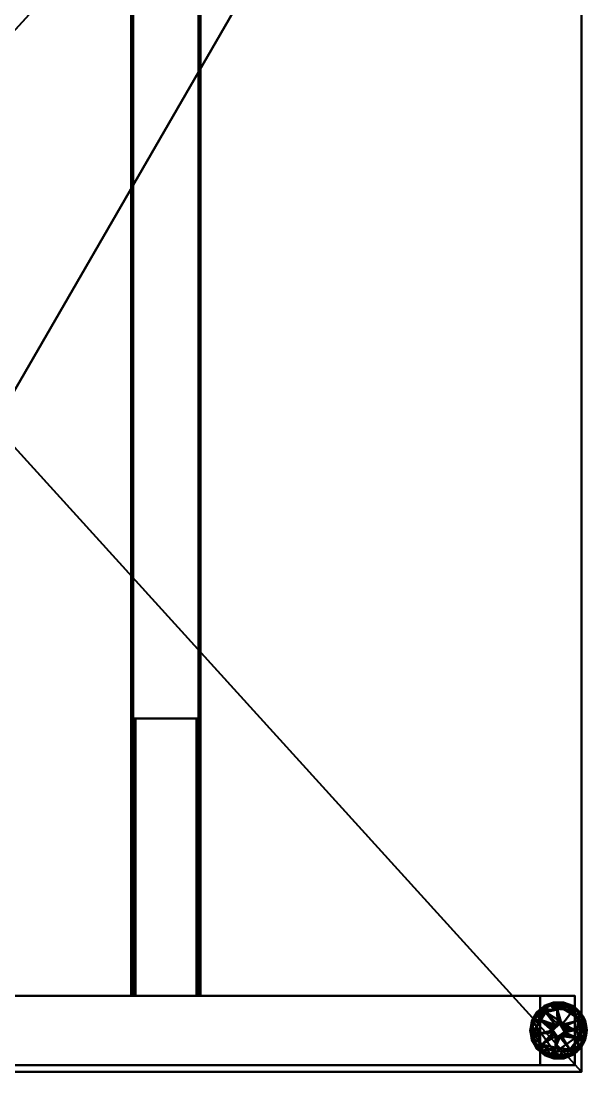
# Model space of a CAD drawing. Header units: millimetres. Extents: x -602 to 604, y -1000 to 2600.
# Drawn here: x 195 to 604, y -1000 to -242 of the extents above; entities that cross this region are included whole.
import ezdxf

# ---------------------------------------------------------------- set-up
doc = ezdxf.new("R2010")
doc.units = ezdxf.units.MM
doc.layers.add('I-FURN', color=7, linetype='Continuous', lineweight=40)

msp = doc.modelspace()

# ---------------------------------------------------------------- meshes
at = {"layer": 'I-FURN', "color": 254, "true_color": 0xd7ccc1}
mesh = msp.add_polyface(dxfattribs=at)
corners = [(600.03, 200, 740), (3, 200, 740), (3, -1000, 740), (600.03, -1000, 740), (176.04, -264.43, 740), (176.04, -533.24, 740), (56.24, -533.24, 740), (56.24, -264.43, 740)]
mesh.append_faces([[corners[k] for k in face] for face in [(6, 2, 5)]], dxfattribs={"vtx0": -1, "vtx1": -1, "color": 254})
mesh.append_faces([[corners[k] for k in face] for face in [(0, 4, 5), (4, 0, 1, 7)]], dxfattribs={"vtx0": -1, "vtx2": -1, "color": 254})
mesh.append_faces([[corners[k] for k in face] for face in [(5, 2, 3, 0)]], dxfattribs={"vtx0": -1, "vtx3": -1, "color": 254})
mesh.append_faces([[corners[k] for k in face] for face in [(6, 7, 1, 2)]], dxfattribs={"vtx1": -1, "vtx3": -1, "color": 254})
mesh = msp.add_polyface(dxfattribs=at)
corners = [(600.03, 200, 715), (600.03, -1000, 715), (3, -1000, 715), (3, 200, 715), (176.04, -264.43, 715), (56.24, -264.43, 715), (56.24, -533.24, 715), (176.04, -533.24, 715)]
mesh.append_faces([[corners[k] for k in face] for face in [(3, 5, 6, 2), (2, 6, 7, 1)]], dxfattribs={"vtx0": -1, "vtx2": -1, "color": 254})
mesh.append_faces([[corners[k] for k in face] for face in [(4, 5, 3, 0), (7, 4, 0, 1)]], dxfattribs={"vtx1": -1, "vtx3": -1, "color": 254})
mesh = msp.add_polyface(dxfattribs=at)
corners = [(600.03, 200, 740), (600.03, -1000, 740), (600.03, -1000, 715), (600.03, 200, 715)]
mesh.append_faces([[corners[k] for k in face] for face in [(0, 1, 2, 3)]], dxfattribs={"color": 254})
at = {"layer": 'I-FURN', "color": 250, "true_color": 0x1d1d1d}
mesh = msp.add_polyface(dxfattribs=at)
corners = [(275, -745, 715), (325, -745, 715), (325, 175, 715), (275, 175, 715)]
mesh.append_faces([[corners[k] for k in face] for face in [(0, 1, 2, 3)]], dxfattribs={"color": 250})
mesh = msp.add_polyface(dxfattribs=at)
corners = [(275, -745, 665), (275, -745, 715), (275, 175, 715), (275, 175, 665)]
mesh.append_faces([[corners[k] for k in face] for face in [(0, 1, 2, 3)]], dxfattribs={"color": 250})
mesh = msp.add_polyface(dxfattribs=at)
corners = [(325, -745, 665), (275, -745, 665), (275, 175, 665), (325, 175, 665)]
mesh.append_faces([[corners[k] for k in face] for face in [(3, 0, 1, 2)]], dxfattribs={"color": 250})
mesh = msp.add_polyface(dxfattribs=at)
corners = [(275, -945.05, 715), (325, -945.05, 715), (325, 175, 715), (275, 175, 715)]
mesh.append_faces([[corners[k] for k in face] for face in [(0, 1, 2, 3)]], dxfattribs={"color": 250})
mesh = msp.add_polyface(dxfattribs=at)
corners = [(275, -945.05, 665), (275, -945.05, 715), (275, 175, 715), (275, 175, 665)]
mesh.append_faces([[corners[k] for k in face] for face in [(0, 1, 2, 3)]], dxfattribs={"color": 250})
mesh = msp.add_polyface(dxfattribs=at)
corners = [(325, -945.05, 665), (275, -945.05, 665), (275, 175, 665), (325, 175, 665)]
mesh.append_faces([[corners[k] for k in face] for face in [(3, 0, 1, 2)]], dxfattribs={"color": 250})
mesh = msp.add_polyface(dxfattribs=at)
corners = [(276.5, -745, 666.5), (323.5, -745, 666.5), (323.5, 175, 666.5), (276.5, 175, 666.5)]
mesh.append_faces([[corners[k] for k in face] for face in [(0, 1, 2, 3)]], dxfattribs={"color": 250})
mesh = msp.add_polyface(dxfattribs=at)
corners = [(276.5, -745, 713.5), (276.5, -745, 666.5), (276.5, 175, 666.5), (276.5, 175, 713.5)]
mesh.append_faces([[corners[k] for k in face] for face in [(0, 1, 2, 3)]], dxfattribs={"color": 250})
mesh = msp.add_polyface(dxfattribs=at)
corners = [(323.5, -745, 713.5), (276.5, -745, 713.5), (276.5, 175, 713.5), (323.5, 175, 713.5)]
mesh.append_faces([[corners[k] for k in face] for face in [(0, 1, 2, 3)]], dxfattribs={"color": 250})
mesh = msp.add_polyface(dxfattribs=at)
corners = [(276.5, -945.05, 666.5), (323.5, -945.05, 666.5), (323.5, 175, 666.5), (276.5, 175, 666.5)]
mesh.append_faces([[corners[k] for k in face] for face in [(0, 1, 2, 3)]], dxfattribs={"color": 250})
mesh = msp.add_polyface(dxfattribs=at)
corners = [(276.5, -945.05, 713.5), (276.5, -945.05, 666.5), (276.5, 175, 666.5), (276.5, 175, 713.5)]
mesh.append_faces([[corners[k] for k in face] for face in [(0, 1, 2, 3)]], dxfattribs={"color": 250})
mesh = msp.add_polyface(dxfattribs=at)
corners = [(323.5, -945.05, 713.5), (276.5, -945.05, 713.5), (276.5, 175, 713.5), (323.5, 175, 713.5)]
mesh.append_faces([[corners[k] for k in face] for face in [(0, 1, 2, 3)]], dxfattribs={"color": 250})
mesh = msp.add_polyface(dxfattribs=at)
corners = [(323.5, -745, 666.5), (323.5, -745, 713.5), (323.5, 175, 713.5), (323.5, 175, 666.5)]
mesh.append_faces([[corners[k] for k in face] for face in [(0, 1, 2, 3)]], dxfattribs={"color": 250})
mesh = msp.add_polyface(dxfattribs=at)
corners = [(323.5, -945.05, 666.5), (323.5, -945.05, 713.5), (323.5, 175, 713.5), (323.5, 175, 666.5)]
mesh.append_faces([[corners[k] for k in face] for face in [(0, 1, 2, 3)]], dxfattribs={"color": 250})
mesh = msp.add_polyface(dxfattribs=at)
corners = [(325, -745, 715), (325, -745, 665), (325, 175, 665), (325, 175, 715)]
mesh.append_faces([[corners[k] for k in face] for face in [(0, 1, 2, 3)]], dxfattribs={"color": 250})
mesh = msp.add_polyface(dxfattribs=at)
corners = [(325, -945.05, 715), (325, -945.05, 665), (325, 175, 665), (325, 175, 715)]
mesh.append_faces([[corners[k] for k in face] for face in [(0, 1, 2, 3)]], dxfattribs={"color": 250})
mesh = msp.add_polyface(dxfattribs=at)
corners = [(325, -745, 715), (275, -745, 715), (275, -745, 665), (325, -745, 665), (323.5, -745, 713.5), (323.5, -745, 666.5), (276.5, -745, 666.5), (276.5, -745, 713.5)]
mesh.append_faces([[corners[k] for k in face] for face in [(0, 4, 5, 3), (3, 5, 6, 2)]], dxfattribs={"vtx0": -1, "vtx2": -1, "color": 250})
mesh.append_faces([[corners[k] for k in face] for face in [(7, 4, 0, 1), (6, 7, 1, 2)]], dxfattribs={"vtx1": -1, "vtx3": -1, "color": 250})
mesh = msp.add_polyface(dxfattribs=at)
corners = [(323.5, -744.95, 666.5), (322, -744.95, 666.5), (322, -744.95, 712), (278, -744.95, 712), (278, -744.95, 666.5), (276.5, -744.95, 666.5), (276.5, -744.95, 713.5), (323.5, -744.95, 713.5)]
mesh.append_faces([[corners[k] for k in face] for face in [(2, 7, 0, 1)]], dxfattribs={"vtx0": -1, "color": 250})
mesh.append_faces([[corners[k] for k in face] for face in [(7, 2, 3, 6)]], dxfattribs={"vtx0": -1, "vtx2": -1, "color": 250})
mesh.append_faces([[corners[k] for k in face] for face in [(5, 6, 3, 4)]], dxfattribs={"vtx1": -1, "color": 250})
mesh = msp.add_polyface(dxfattribs=at)
corners = [(276.5, -944.95, 666.5), (276.5, -944.95, 713.5), (276.5, -744.95, 713.5), (276.5, -744.95, 666.5)]
mesh.append_faces([[corners[k] for k in face] for face in [(0, 1, 2, 3)]], dxfattribs={"color": 250})
mesh = msp.add_polyface(dxfattribs=at)
corners = [(276.5, -944.95, 713.5), (323.5, -944.95, 713.5), (323.5, -744.95, 713.5), (276.5, -744.95, 713.5)]
mesh.append_faces([[corners[k] for k in face] for face in [(0, 1, 2, 3)]], dxfattribs={"color": 250})
mesh = msp.add_polyface(dxfattribs=at)
corners = [(278, -944.95, 666.5), (276.5, -944.95, 666.5), (276.5, -744.95, 666.5), (278, -744.95, 666.5)]
mesh.append_faces([[corners[k] for k in face] for face in [(0, 1, 2, 3)]], dxfattribs={"color": 250})
mesh = msp.add_polyface(dxfattribs=at)
corners = [(323.5, -745.05, 666.5), (322, -745.05, 666.5), (322, -745.05, 712), (278, -745.05, 712), (278, -745.05, 666.5), (276.5, -745.05, 666.5), (276.5, -745.05, 713.5), (323.5, -745.05, 713.5)]
mesh.append_faces([[corners[k] for k in face] for face in [(2, 7, 0, 1)]], dxfattribs={"vtx0": -1, "color": 250})
mesh.append_faces([[corners[k] for k in face] for face in [(7, 2, 3, 6)]], dxfattribs={"vtx0": -1, "vtx2": -1, "color": 250})
mesh.append_faces([[corners[k] for k in face] for face in [(5, 6, 3, 4)]], dxfattribs={"vtx1": -1, "color": 250})
mesh = msp.add_polyface(dxfattribs=at)
corners = [(276.5, -945.05, 666.5), (276.5, -945.05, 713.5), (276.5, -745.05, 713.5), (276.5, -745.05, 666.5)]
mesh.append_faces([[corners[k] for k in face] for face in [(3, 0, 1, 2)]], dxfattribs={"color": 250})
mesh = msp.add_polyface(dxfattribs=at)
corners = [(276.5, -945.05, 713.5), (323.5, -945.05, 713.5), (323.5, -745.05, 713.5), (276.5, -745.05, 713.5)]
mesh.append_faces([[corners[k] for k in face] for face in [(0, 1, 2, 3)]], dxfattribs={"color": 250})
mesh = msp.add_polyface(dxfattribs=at)
corners = [(278, -945.05, 666.5), (276.5, -945.05, 666.5), (276.5, -745.05, 666.5), (278, -745.05, 666.5)]
mesh.append_faces([[corners[k] for k in face] for face in [(0, 1, 2, 3)]], dxfattribs={"color": 250})
mesh = msp.add_polyface(dxfattribs=at)
corners = [(278, -944.95, 712), (278, -944.95, 666.5), (278, -744.95, 666.5), (278, -744.95, 712)]
mesh.append_faces([[corners[k] for k in face] for face in [(0, 1, 2, 3)]], dxfattribs={"color": 250})
mesh = msp.add_polyface(dxfattribs=at)
corners = [(322, -944.95, 712), (278, -944.95, 712), (278, -744.95, 712), (322, -744.95, 712)]
mesh.append_faces([[corners[k] for k in face] for face in [(3, 0, 1, 2)]], dxfattribs={"color": 250})
mesh = msp.add_polyface(dxfattribs=at)
corners = [(278, -945.05, 712), (278, -945.05, 666.5), (278, -745.05, 666.5), (278, -745.05, 712)]
mesh.append_faces([[corners[k] for k in face] for face in [(3, 0, 1, 2)]], dxfattribs={"color": 250})
mesh = msp.add_polyface(dxfattribs=at)
corners = [(322, -945.05, 712), (278, -945.05, 712), (278, -745.05, 712), (322, -745.05, 712)]
mesh.append_faces([[corners[k] for k in face] for face in [(0, 1, 2, 3)]], dxfattribs={"color": 250})
mesh = msp.add_polyface(dxfattribs=at)
corners = [(322, -944.95, 666.5), (322, -944.95, 712), (322, -744.95, 712), (322, -744.95, 666.5)]
mesh.append_faces([[corners[k] for k in face] for face in [(3, 0, 1, 2)]], dxfattribs={"color": 250})
mesh = msp.add_polyface(dxfattribs=at)
corners = [(323.5, -944.95, 666.5), (322, -944.95, 666.5), (322, -744.95, 666.5), (323.5, -744.95, 666.5)]
mesh.append_faces([[corners[k] for k in face] for face in [(0, 1, 2, 3)]], dxfattribs={"color": 250})
mesh = msp.add_polyface(dxfattribs=at)
corners = [(322, -945.05, 666.5), (322, -945.05, 712), (322, -745.05, 712), (322, -745.05, 666.5)]
mesh.append_faces([[corners[k] for k in face] for face in [(3, 0, 1, 2)]], dxfattribs={"color": 250})
mesh = msp.add_polyface(dxfattribs=at)
corners = [(323.5, -945.05, 666.5), (322, -945.05, 666.5), (322, -745.05, 666.5), (323.5, -745.05, 666.5)]
mesh.append_faces([[corners[k] for k in face] for face in [(0, 1, 2, 3)]], dxfattribs={"color": 250})
mesh = msp.add_polyface(dxfattribs=at)
corners = [(323.5, -944.95, 713.5), (323.5, -944.95, 666.5), (323.5, -744.95, 666.5), (323.5, -744.95, 713.5)]
mesh.append_faces([[corners[k] for k in face] for face in [(3, 0, 1, 2)]], dxfattribs={"color": 250})
mesh = msp.add_polyface(dxfattribs=at)
corners = [(323.5, -945.05, 713.5), (323.5, -945.05, 666.5), (323.5, -745.05, 666.5), (323.5, -745.05, 713.5)]
mesh.append_faces([[corners[k] for k in face] for face in [(3, 0, 1, 2)]], dxfattribs={"color": 250})
mesh = msp.add_polyface(dxfattribs=at)
corners = [(-595.03, -945, 715), (595.19, -945, 715), (595.19, -945, 32.81), (570.19, -945, 32.81), (570.19, -945, 665), (-570.03, -945, 665), (-570.03, -945, 32.81), (-595.03, -945, 32.81)]
mesh.append_faces([[corners[k] for k in face] for face in [(4, 1, 2, 3)]], dxfattribs={"vtx0": -1, "color": 250})
mesh.append_faces([[corners[k] for k in face] for face in [(7, 0, 5, 6)]], dxfattribs={"vtx1": -1, "color": 250})
mesh.append_faces([[corners[k] for k in face] for face in [(4, 5, 0, 1)]], dxfattribs={"vtx1": -1, "vtx3": -1, "color": 250})
mesh = msp.add_polyface(dxfattribs=at)
corners = [(595.19, -945, 715), (-595.03, -945, 715), (-595.03, -995, 715), (595.19, -995, 715)]
mesh.append_faces([[corners[k] for k in face] for face in [(3, 0, 1, 2)]], dxfattribs={"color": 250})
mesh = msp.add_polyface(dxfattribs=at)
corners = [(-570.03, -945, 665), (570.19, -945, 665), (570.19, -995, 665), (-570.03, -995, 665)]
mesh.append_faces([[corners[k] for k in face] for face in [(0, 1, 2, 3)]], dxfattribs={"color": 250})
mesh = msp.add_polyface(dxfattribs=at)
corners = [(325, -945.05, 715), (275, -945.05, 715), (275, -945.05, 665), (325, -945.05, 665), (323.5, -945.05, 713.5), (323.5, -945.05, 666.5), (276.5, -945.05, 666.5), (276.5, -945.05, 713.5)]
mesh.append_faces([[corners[k] for k in face] for face in [(0, 4, 5, 3), (3, 5, 6, 2)]], dxfattribs={"vtx0": -1, "vtx2": -1, "color": 250})
mesh.append_faces([[corners[k] for k in face] for face in [(7, 4, 0, 1), (6, 7, 1, 2)]], dxfattribs={"vtx1": -1, "vtx3": -1, "color": 250})
mesh = msp.add_polyface(dxfattribs=at)
corners = [(323.5, -944.95, 666.5), (323.5, -944.95, 713.5), (276.5, -944.95, 713.5), (276.5, -944.95, 666.5), (278, -944.95, 666.5), (278, -944.95, 712), (322, -944.95, 712), (322, -944.95, 666.5)]
mesh.append_faces([[corners[k] for k in face] for face in [(5, 6, 1, 2)]], dxfattribs={"vtx1": -1, "vtx3": -1, "color": 250})
mesh.append_faces([[corners[k] for k in face] for face in [(3, 4, 5, 2)]], dxfattribs={"vtx2": -1, "color": 250})
mesh.append_faces([[corners[k] for k in face] for face in [(6, 7, 0, 1)]], dxfattribs={"vtx3": -1, "color": 250})
mesh = msp.add_polyface(dxfattribs=at)
corners = [(323.5, -945.05, 666.5), (323.5, -945.05, 713.5), (276.5, -945.05, 713.5), (276.5, -945.05, 666.5), (278, -945.05, 666.5), (278, -945.05, 712), (322, -945.05, 712), (322, -945.05, 666.5)]
mesh.append_faces([[corners[k] for k in face] for face in [(5, 6, 1, 2)]], dxfattribs={"vtx1": -1, "vtx3": -1, "color": 250})
mesh.append_faces([[corners[k] for k in face] for face in [(3, 4, 5, 2)]], dxfattribs={"vtx2": -1, "color": 250})
mesh.append_faces([[corners[k] for k in face] for face in [(6, 7, 0, 1)]], dxfattribs={"vtx3": -1, "color": 250})
mesh = msp.add_polyface(dxfattribs=at)
corners = [(570.19, -945, 32.81), (595.19, -945, 32.81), (595.19, -995, 32.81), (570.19, -995, 32.81)]
mesh.append_faces([[corners[k] for k in face] for face in [(3, 0, 1, 2)]], dxfattribs={"color": 250})
mesh = msp.add_polyface(dxfattribs=at)
corners = [(570.19, -945, 665), (570.19, -945, 32.81), (570.19, -995, 32.81), (570.19, -995, 665)]
mesh.append_faces([[corners[k] for k in face] for face in [(0, 1, 2, 3)]], dxfattribs={"color": 250})
mesh = msp.add_polyface(dxfattribs=at)
corners = [(595.19, -945, 32.81), (595.19, -945, 715), (595.19, -995, 715), (595.19, -995, 32.81)]
mesh.append_faces([[corners[k] for k in face] for face in [(0, 1, 2, 3)]], dxfattribs={"color": 250})
mesh = msp.add_polyface(dxfattribs=at)
corners = [(586.95, -949.79, 19.4), (586.89, -950.13, 17.72), (586.73, -951.07, 16.29), (586.49, -952.47, 15.33), (586.2, -954.13, 15), (574.19, -956.85, 15), (567.61, -967.28, 15), (570.33, -979.29, 15), (580.76, -985.87, 15), (580.47, -987.53, 15.33), (580.23, -988.93, 16.29), (580.07, -989.87, 17.72), (580.01, -990.2, 19.4), (573.3, -987.79, 19.4), (567.83, -983.24, 19.4), (564.25, -977.09, 19.4), (562.98, -970.09, 19.4), (564.18, -963.08, 19.4), (567.71, -956.9, 19.4), (573.14, -952.3, 19.4), (579.82, -949.83, 19.4), (577.84, -951.75, 16.18), (572.07, -985.32, 16.18), (581.92, -950.66, 16.49), (575.56, -987.71, 16.49), (570.9, -962.06, 15), (568.97, -973.28, 15), (565.47, -963.72, 16.16), (565.39, -976.12, 16.18), (582.57, -949.82, 19.4), (575.89, -988.72, 19.4), (564.72, -969.96, 15.89), (568.83, -958.29, 15.89), (573.27, -954.43, 15.79), (580.2, -955.49, 15), (576.48, -951.06, 19.4), (575.25, -951.6, 17.69), (571.36, -953.96, 17.58), (570.57, -985.52, 19.4), (569.58, -984.6, 17.69), (568.09, -981.23, 16.13), (567, -981.64, 17.75), (575.55, -982.58, 15), (566.04, -980.17, 19.4), (582.55, -952.09, 15.4), (576.63, -986.57, 15.4), (563.58, -966.58, 19.4), (563.49, -968.39, 17.48), (563.6, -972.97, 17.58), (565.95, -960.2, 17.54), (568.35, -956.9, 17.39), (570.43, -954.6, 19.4), (565.17, -978.22, 17.5), (564.06, -964.64, 17.67), (563.61, -973.59, 19.4), (565.95, -959.99, 19.4)]
mesh.append_faces([[corners[k] for k in face] for face in [(29, 23, 20), (6, 27, 25), (3, 23, 2), (9, 45, 8), (7, 28, 26), (34, 44, 4), (46, 47, 16), (51, 50, 18)]], dxfattribs={"vtx0": -1, "vtx1": -1, "color": 250})
mesh.append_faces([[corners[k] for k in face] for face in [(19, 36, 37), (44, 23, 3), (47, 48, 16), (27, 53, 49), (36, 23, 21), (23, 29, 1), (37, 36, 33), (21, 34, 33), (5, 32, 33), (40, 41, 52), (25, 27, 32), (49, 50, 32), (39, 14, 41), (45, 9, 24), (31, 27, 6), (11, 30, 24), (39, 40, 22), (27, 49, 32), (26, 28, 31), (39, 24, 13), (47, 27, 31), (21, 44, 34), (23, 36, 20), (33, 36, 21), (50, 33, 32), (50, 51, 37), (41, 40, 39), (24, 39, 22), (28, 7, 40), (40, 42, 22), (41, 43, 52), (21, 23, 44), (24, 22, 45), (42, 45, 22), (53, 27, 47), (48, 31, 28), (31, 48, 47), (48, 28, 52), (49, 18, 50), (48, 52, 15), (33, 50, 37), (40, 52, 28), (46, 53, 47), (49, 53, 17)]], dxfattribs={"vtx0": -1, "vtx1": -1, "vtx2": -1, "color": 250})
mesh.append_faces([[corners[k] for k in face] for face in [(40, 7, 42), (32, 5, 25), (24, 10, 11), (24, 9, 10), (41, 14, 43), (45, 42, 8), (52, 43, 15)]], dxfattribs={"vtx0": -1, "vtx2": -1, "color": 250})
mesh.append_faces([[corners[k] for k in face] for face in [(36, 19, 35, 20), (39, 13, 38, 14), (48, 15, 54, 16)]], dxfattribs={"vtx0": -1, "vtx3": -1, "color": 250})
mesh.append_faces([[corners[k] for k in face] for face in [(3, 4, 44), (1, 2, 23), (6, 26, 31), (46, 17, 53), (30, 13, 24), (34, 5, 33), (55, 18, 49, 17), (51, 19, 37)]], dxfattribs={"vtx1": -1, "vtx2": -1, "color": 250})
mesh.append_faces([[corners[k] for k in face] for face in [(29, 0, 1), (11, 12, 30)]], dxfattribs={"vtx2": -1, "color": 250})
mesh = msp.add_polyface(dxfattribs=at)
corners = [(586.95, -949.8, 19.4), (579.8, -949.84, 19.4), (573.13, -952.31, 19.4), (567.7, -956.91, 19.41), (564.18, -963.08, 19.41), (562.98, -970.08, 19.41), (564.24, -977.08, 19.41), (567.82, -983.23, 19.4), (573.28, -987.78, 19.4), (580.01, -990.2, 19.4), (587.16, -990.16, 19.4), (593.83, -987.69, 19.4), (599.26, -983.09, 19.41), (602.78, -976.92, 19.41), (603.98, -969.92, 19.41), (602.72, -962.92, 19.41), (599.14, -956.78, 19.4), (593.68, -952.22, 19.4), (582.69, -974.63, 28.28), (581.15, -974.08, 28.27), (579.89, -973.04, 28.23), (579.07, -971.63, 28.18), (578.78, -970.02, 28.11), (579.06, -968.41, 28.03), (579.87, -967, 27.96), (581.11, -965.94, 27.9), (582.64, -965.37, 27.86), (584.28, -965.37, 27.85), (585.81, -965.92, 27.86), (587.07, -966.96, 27.9), (587.89, -968.37, 27.96), (588.18, -969.98, 28.03), (587.9, -971.59, 28.11), (587.1, -973, 28.18), (585.85, -974.06, 28.23), (584.32, -974.62, 28.27), (569.77, -962.12, 25.45), (582.44, -954.36, 25.15), (597.9, -962.82, 25.17), (571.39, -980.22, 26.05), (591.48, -983.66, 26.05), (597.8, -975.88, 25.91), (579.91, -987.6, 24.89), (565.89, -972.84, 24.65), (601.87, -968.98, 23.89), (593.85, -955.56, 24.03), (596.35, -969.52, 26.61), (570.42, -954.61, 19.41), (573.18, -955.7, 24.24), (576.46, -951.07, 19.4), (584.22, -950.63, 22.52), (566.03, -980.15, 19.41), (581.36, -982.38, 27.3), (596.55, -985.39, 19.41), (597.08, -983.29, 23.67), (572.13, -985.22, 23.85), (588.32, -988.57, 23.59)]
mesh.append_faces([[corners[k] for k in face] for face in [(13, 54, 12), (22, 43, 21), (7, 55, 51), (2, 48, 49), (6, 43, 5), (51, 43, 6), (10, 42, 9), (19, 52, 18), (33, 41, 32), (47, 48, 2), (32, 46, 31), (49, 50, 1), (8, 55, 7)]], dxfattribs={"vtx0": -1, "vtx1": -1, "color": 250})
mesh.append_faces([[corners[k] for k in face] for face in [(25, 48, 36), (54, 40, 11), (48, 37, 49), (41, 40, 54), (48, 47, 36), (26, 37, 48), (42, 56, 52), (35, 52, 40), (38, 16, 45), (45, 17, 50), (38, 45, 28), (46, 44, 38), (41, 13, 44), (44, 46, 41), (46, 32, 41), (8, 42, 55), (28, 45, 37), (4, 43, 36), (15, 38, 44), (36, 43, 22), (43, 51, 39), (39, 52, 19), (42, 10, 56), (45, 50, 37), (41, 34, 40), (50, 49, 37), (54, 13, 41), (52, 55, 42), (21, 43, 39), (52, 39, 55), (46, 38, 29), (51, 55, 39), (11, 40, 56), (52, 56, 40)]], dxfattribs={"vtx0": -1, "vtx1": -1, "vtx2": -1, "color": 250})
mesh.append_faces([[corners[k] for k in face] for face in [(36, 24, 25), (36, 22, 23), (48, 25, 26), (37, 26, 27), (50, 17, 0), (38, 28, 29), (44, 13, 14), (39, 20, 21), (37, 27, 28), (42, 8, 9), (41, 33, 34), (46, 30, 31), (44, 14, 15)]], dxfattribs={"vtx0": -1, "vtx2": -1, "color": 250})
mesh.append_faces([[corners[k] for k in face] for face in [(53, 12, 54, 11), (15, 16, 38), (23, 24, 36), (16, 17, 45), (29, 30, 46), (4, 5, 43), (0, 1, 50), (19, 20, 39), (3, 4, 36), (34, 35, 40), (35, 18, 52), (47, 3, 36), (10, 11, 56)]], dxfattribs={"vtx1": -1, "vtx2": -1, "color": 250})
mesh = msp.add_polyface(dxfattribs=at)
corners = [(580.76, -985.87, 15), (570.33, -979.29, 15), (567.61, -967.28, 15), (574.19, -956.85, 15), (586.2, -954.13, 15), (596.63, -960.71, 15), (599.35, -972.72, 15), (592.78, -983.15, 15)]
mesh.append_faces([[corners[k] for k in face] for face in [(6, 3, 4, 5), (0, 6, 7)]], dxfattribs={"vtx0": -1, "color": 250})
mesh.append_faces([[corners[k] for k in face] for face in [(1, 2, 0)]], dxfattribs={"vtx1": -1, "color": 250})
mesh.append_faces([[corners[k] for k in face] for face in [(2, 3, 6, 0)]], dxfattribs={"vtx1": -1, "vtx2": -1, "vtx3": -1, "color": 250})
mesh = msp.add_polyface(dxfattribs=at)
corners = [(580.76, -985.87, 15), (592.78, -983.15, 15), (599.35, -972.72, 15), (596.63, -960.71, 15), (586.2, -954.13, 15), (586.49, -952.47, 15.33), (586.73, -951.07, 16.29), (586.89, -950.13, 17.72), (586.95, -949.79, 19.4), (593.66, -952.21, 19.4), (599.13, -956.76, 19.4), (602.71, -962.91, 19.4), (603.98, -969.91, 19.4), (602.78, -976.92, 19.4), (599.25, -983.1, 19.4), (593.82, -987.7, 19.4), (587.14, -990.17, 19.4), (580.01, -990.2, 19.4), (580.07, -989.87, 17.72), (580.23, -988.93, 16.29), (580.47, -987.53, 15.33), (589.13, -988.24, 16.18), (594.89, -954.68, 16.18), (585.05, -989.34, 16.49), (591.4, -952.29, 16.49), (596.06, -977.93, 15), (597.99, -966.71, 15), (601.49, -976.28, 16.16), (601.57, -963.88, 16.18), (584.39, -990.18, 19.4), (591.07, -951.27, 19.4), (602.24, -970.03, 15.89), (598.13, -981.71, 15.89), (593.69, -985.57, 15.79), (586.77, -984.51, 15), (590.48, -988.94, 19.4), (591.72, -988.39, 17.69), (595.61, -986.04, 17.58), (596.4, -954.48, 19.4), (597.38, -955.4, 17.69), (598.87, -958.77, 16.13), (599.96, -958.36, 17.75), (591.42, -957.42, 15), (600.92, -959.83, 19.4), (584.42, -987.91, 15.4), (590.33, -953.43, 15.4), (603.38, -973.42, 19.4), (603.47, -971.61, 17.48), (603.37, -967.03, 17.58), (601.01, -979.8, 17.54), (598.61, -983.1, 17.39), (596.53, -985.4, 19.4), (601.79, -961.78, 17.5), (602.9, -975.36, 17.67), (603.35, -966.41, 19.4), (601.01, -980.01, 19.4)]
mesh.append_faces([[corners[k] for k in face] for face in [(29, 23, 16), (2, 27, 25), (5, 45, 4), (3, 28, 26), (34, 44, 0), (46, 47, 12), (51, 50, 14)]], dxfattribs={"vtx0": -1, "vtx1": -1, "color": 250})
mesh.append_faces([[corners[k] for k in face] for face in [(15, 36, 37), (44, 23, 20), (47, 48, 12), (27, 53, 49), (36, 23, 21), (23, 29, 18), (37, 36, 33), (21, 34, 33), (7, 30, 24), (32, 33, 1), (39, 24, 9), (25, 27, 32), (49, 50, 32), (39, 10, 41), (45, 5, 24), (31, 27, 2), (40, 41, 52), (39, 40, 22), (27, 49, 32), (26, 28, 31), (47, 27, 31), (21, 44, 34), (23, 36, 16), (33, 36, 21), (50, 33, 32), (50, 51, 37), (41, 40, 39), (24, 39, 22), (28, 3, 40), (40, 42, 22), (41, 43, 52), (21, 23, 44), (24, 22, 45), (42, 45, 22), (53, 27, 47), (48, 31, 28), (31, 48, 47), (48, 28, 52), (49, 14, 50), (48, 52, 11), (33, 50, 37), (40, 52, 28), (46, 53, 47), (49, 53, 13)]], dxfattribs={"vtx0": -1, "vtx1": -1, "vtx2": -1, "color": 250})
mesh.append_faces([[corners[k] for k in face] for face in [(23, 19, 20), (40, 3, 42), (24, 5, 6), (24, 6, 7), (32, 1, 25), (41, 10, 43), (45, 42, 4), (52, 43, 11)]], dxfattribs={"vtx0": -1, "vtx2": -1, "color": 250})
mesh.append_faces([[corners[k] for k in face] for face in [(36, 15, 35, 16), (39, 9, 38, 10), (48, 11, 54, 12)]], dxfattribs={"vtx0": -1, "vtx3": -1, "color": 250})
mesh.append_faces([[corners[k] for k in face] for face in [(2, 26, 31), (20, 0, 44), (18, 19, 23), (46, 13, 53), (30, 9, 24), (34, 1, 33), (55, 14, 49, 13), (51, 15, 37)]], dxfattribs={"vtx1": -1, "vtx2": -1, "color": 250})
mesh.append_faces([[corners[k] for k in face] for face in [(29, 17, 18), (7, 8, 30)]], dxfattribs={"vtx2": -1, "color": 250})
mesh = msp.add_polyface(dxfattribs=at)
corners = [(582.69, -974.63, 28.28), (582.69, -974.63, 33.71), (582.69, -974.63, 39.14), (582.69, -974.63, 44.57), (582.69, -974.63, 50), (578.85, -969.2, 50), (584.28, -965.37, 50), (584.28, -965.37, 44.46), (584.28, -965.37, 38.92), (584.28, -965.37, 33.38), (584.28, -965.37, 27.85), (582.64, -965.37, 27.86), (581.11, -965.94, 27.9), (579.87, -967, 27.96), (579.06, -968.41, 28.03), (578.78, -970.02, 28.11), (579.07, -971.63, 28.18), (579.89, -973.04, 28.23), (581.15, -974.08, 28.27)]
mesh.append_faces([[corners[k] for k in face] for face in [(5, 2, 3, 4), (11, 9, 10)]], dxfattribs={"vtx0": -1, "color": 250})
mesh.append_faces([[corners[k] for k in face] for face in [(18, 1, 17), (14, 8, 13)]], dxfattribs={"vtx0": -1, "vtx1": -1, "color": 250})
mesh.append_faces([[corners[k] for k in face] for face in [(15, 2, 5), (8, 15, 5)]], dxfattribs={"vtx0": -1, "vtx1": -1, "vtx2": -1, "color": 250})
mesh.append_faces([[corners[k] for k in face] for face in [(16, 1, 2), (8, 14, 15), (13, 8, 9), (9, 11, 12)]], dxfattribs={"vtx0": -1, "vtx2": -1, "color": 250})
mesh.append_faces([[corners[k] for k in face] for face in [(16, 17, 1), (15, 16, 2), (12, 13, 9)]], dxfattribs={"vtx1": -1, "vtx2": -1, "color": 250})
mesh.append_faces([[corners[k] for k in face] for face in [(18, 0, 1)]], dxfattribs={"vtx2": -1, "color": 250})
mesh.append_faces([[corners[k] for k in face] for face in [(5, 6, 7, 8)]], dxfattribs={"vtx3": -1, "color": 250})
at = {"layer": 'I-FURN', "color": 250, "true_color": 0x262626}
mesh = msp.add_polyface(dxfattribs=at)
corners = [(582.69, -974.63, 50), (588.11, -970.79, 50), (584.28, -965.37, 50), (578.85, -969.2, 50)]
mesh.append_faces([[corners[k] for k in face] for face in [(2, 3, 0, 1)]], dxfattribs={"color": 250})
at = {"layer": 'I-FURN', "color": 250, "true_color": 0x1d1d1d}
mesh = msp.add_polyface(dxfattribs=at)
corners = [(584.28, -965.37, 50), (588.11, -970.79, 50), (582.69, -974.63, 50), (582.69, -974.63, 44.57), (582.69, -974.63, 39.14), (582.69, -974.63, 33.71), (582.69, -974.63, 28.28), (584.32, -974.62, 28.27), (585.85, -974.06, 28.23), (587.1, -973, 28.18), (587.9, -971.59, 28.11), (588.18, -969.98, 28.03), (587.89, -968.37, 27.96), (587.07, -966.96, 27.9), (585.81, -965.92, 27.86), (584.28, -965.37, 27.85), (584.28, -965.37, 33.38), (584.28, -965.37, 38.92), (584.28, -965.37, 44.46)]
mesh.append_faces([[corners[k] for k in face] for face in [(1, 17, 18, 0)]], dxfattribs={"vtx0": -1, "color": 250})
mesh.append_faces([[corners[k] for k in face] for face in [(11, 17, 10), (9, 5, 8)]], dxfattribs={"vtx0": -1, "vtx1": -1, "color": 250})
mesh.append_faces([[corners[k] for k in face] for face in [(4, 10, 1), (1, 10, 17)]], dxfattribs={"vtx0": -1, "vtx1": -1, "vtx2": -1, "color": 250})
mesh.append_faces([[corners[k] for k in face] for face in [(16, 12, 13), (17, 11, 12), (9, 4, 5)]], dxfattribs={"vtx0": -1, "vtx2": -1, "color": 250})
mesh.append_faces([[corners[k] for k in face] for face in [(15, 16, 14), (3, 4, 1, 2), (6, 7, 5)]], dxfattribs={"vtx1": -1, "color": 250})
mesh.append_faces([[corners[k] for k in face] for face in [(16, 17, 12), (13, 14, 16), (9, 10, 4), (7, 8, 5)]], dxfattribs={"vtx1": -1, "vtx2": -1, "color": 250})
mesh = msp.add_polyface(dxfattribs=at)
corners = [(-595.03, -995, 715), (-595.03, -995, 32.81), (-570.03, -995, 32.81), (-570.03, -995, 665), (570.19, -995, 665), (570.19, -995, 32.81), (595.19, -995, 32.81), (595.19, -995, 715)]
mesh.append_faces([[corners[k] for k in face] for face in [(3, 0, 1, 2)]], dxfattribs={"vtx0": -1, "color": 250})
mesh.append_faces([[corners[k] for k in face] for face in [(6, 7, 4, 5)]], dxfattribs={"vtx1": -1, "color": 250})
mesh.append_faces([[corners[k] for k in face] for face in [(3, 4, 7, 0)]], dxfattribs={"vtx1": -1, "vtx3": -1, "color": 250})
at = {"layer": 'I-FURN', "color": 254, "true_color": 0xd7ccc1}
mesh = msp.add_polyface(dxfattribs=at)
corners = [(600.03, -1000, 740), (3, -1000, 740), (3, -1000, 715), (600.03, -1000, 715)]
mesh.append_faces([[corners[k] for k in face] for face in [(3, 0, 1, 2)]], dxfattribs={"color": 254})

doc.saveas('drawing.dxf')
